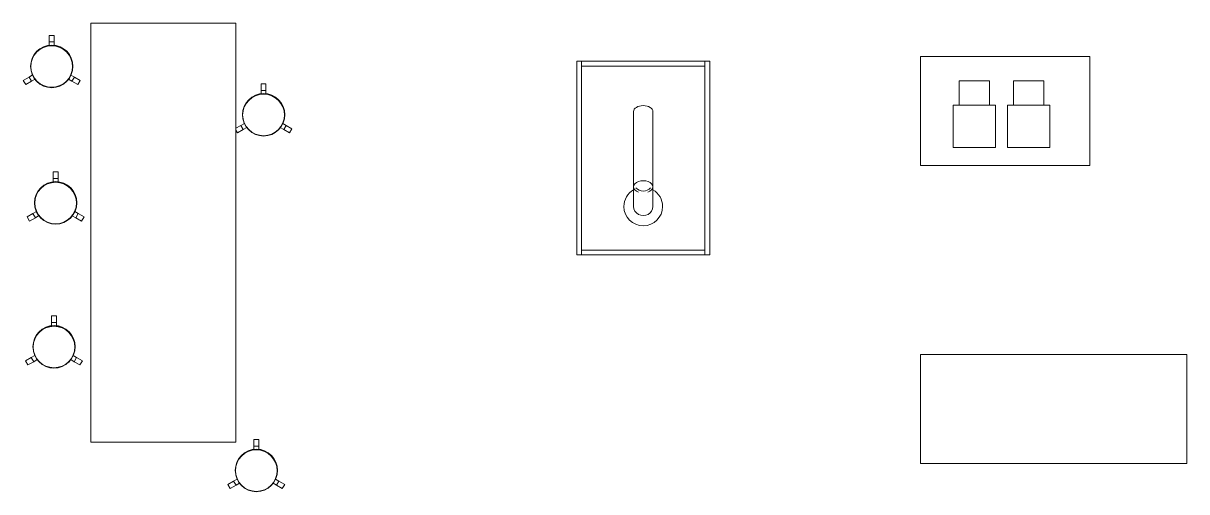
# Model space of a CAD drawing. Header units: millimetres. Extents: x -64292 to 329, y -3854 to 56761.
# Drawn here: x -28957 to -19339, y 20036 to 23908 of the extents above; entities that cross this region are included whole.
import ezdxf

# ---------------------------------------------------------------- set-up
doc = ezdxf.new("R2010")
doc.units = ezdxf.units.MM
doc.header["$MEASUREMENT"] = 0
for name, color, linetype, lineweight in [('E-ELEC-EQPM', 71, 'Continuous', 13), ('I-FURN', 30, 'Continuous', 13), ('Q-CASE', 31, 'Continuous', 13)]:
    doc.layers.add(name, color=color, linetype=linetype, lineweight=lineweight)

# ---------------------------------------------------------------- blocks, each defined once
blk = doc.blocks.new('KUKA_KR10_1100 - KUKA_KR10_1100-2586731-GA PLAN - LEVEL 11')
at = {"layer": 'E-ELEC-EQPM'}
for p, q in [((-510, 1200), (-550, 1200)), ((-550, 1200), (-550, -400)), ((510, 1200), (-510, 1200)), ((-510, 1200), (-510, 1160)), ((-510, -400), (-510, 1200)), ((-510, 1160), (510, 1160)), ((510, 1160), (510, 1200)), ((550, 1200), (510, 1200)), ((510, 1200), (510, -400)), ((550, -400), (550, 1200)), ((-80, 783.9), (-80, 162.2)), ((80, 162.2), (80, 783.9)), ((-80, 202.9), (-80, 164)), ((80, 164), (80, 202.9)), ((-80, 162.2), (-80, 0)), ((80, 0), (80, 162.2)), ((510, -360), (-510, -360)), ((-510, -360), (-510, -400)), ((510, -400), (510, -360)), ((-550, -400), (-510, -400)), ((-510, -400), (510, -400)), ((510, -400), (550, -400))]:
    blk.add_line(p, q, dxfattribs=at)
for start, end in [(120, 180), (360, 60), (180, 360)]:
    blk.add_arc((0, 0), 160, start, end, dxfattribs=at)
for centre, major_axis, ratio, start_param, end_param in [((0, 783.9), (-80, 0), 0.62932, 3.141593, 6.283185), ((0, 162.2), (80, 0), 0.62932, 0, 3.141593), ((0, 202.9), (80, 0), 0.939693, 3.045401, 3.141593), ((0, 202.9), (80, 0), 0.939693, 3.141593, 3.190534), ((0, 202.9), (80, 0), 0.939693, 0, 0.096192), ((0, 202.9), (80, 0), 0.939693, 6.234244, 6.283185), ((0, 162.2), (80, 0), 0.62932, 3.141593, 4.217956), ((0, 202.9), (80, 0), 0.939693, 3.840094, 5.584684), ((0, 162.2), (80, 0), 0.62932, 5.206822, 6.283185), ((0, 0), (-80, 0), 0.939693, 0, 3.141593)]:
    blk.add_ellipse(centre, major_axis=major_axis, ratio=ratio, start_param=start_param, end_param=end_param, dxfattribs=at)
blk = doc.blocks.new('ULTIMAKER_3DPRINTER - ULTIMAKER_3DPRINTER-2587425-GA PLAN - LEVEL 11')
at = {"layer": 'E-ELEC-EQPM'}
for p, q in [((125, 375), (-125, 375)), ((-125, 375), (-125, 175)), ((125, 175), (125, 375)), ((175, 175), (-175, 175)), ((-175, 175), (-175, -175)), ((175, -175), (175, 175)), ((-175, -175), (175, -175))]:
    blk.add_line(p, q, dxfattribs=at)
blk = doc.blocks.new('Existing Furniture_High Meeting Table-1400x900_ET7 - ET7-9894611-GA PLAN - LEVEL 11')
at = {"layer": 'I-FURN'}
for p, q in [((0, 900), (0, 0)), ((1400, 900), (0, 900)), ((1400, 0), (1400, 900)), ((0, 0), (1400, 0))]:
    blk.add_line(p, q, dxfattribs=at)
blk = doc.blocks.new('Existing Furniture_High Meeting Table-2200x900_ET6 - ET6-9893796-GA PLAN - LEVEL 11')
at = {"layer": 'I-FURN'}
for p, q in [((2200, 900), (0, 900)), ((0, 900), (0, 0)), ((2200, 0), (2200, 900)), ((0, 0), (2200, 0))]:
    blk.add_line(p, q, dxfattribs=at)
blk = doc.blocks.new('reception table - reception table-9899637-GA PLAN - LEVEL 11')
at = {"layer": 'Q-CASE'}
for p, q in [((-27199.3, 23907.9), (-28399.3, 23907.9)), ((-28399.3, 23907.9), (-28399.3, 20444.5)), ((-27199.3, 20444.5), (-27199.3, 23907.9)), ((-28399.3, 20444.5), (-27199.3, 20444.5))]:
    blk.add_line(p, q, dxfattribs=at)
blk = doc.blocks.new('Furniture_CHA-013_Stool Breakout High - CHA-013-V110-GA PLAN - LEVEL 11')
at = {"layer": 'I-FURN'}
for p, q in [((-20, 205), (-20, 259.6)), ((-20, 259.6), (20, 259.6)), ((20, 205), (-20, 205)), ((-20, 176.7), (-20, 205)), ((20, 205), (-20, 205)), ((20, 259.6), (20, 205)), ((20, 205), (20, 176.9)), ((-20, 170.6), (-20, 174.1)), ((20, 174.1), (20, 170.6)), ((-234.9, -112.5), (-187.5, -85.2)), ((-187.5, -85.2), (-157.8, -68)), ((-187.5, -85.2), (-167.5, -119.8)), ((-187.5, -85.2), (-167.5, -119.8)), ((159.1, -68.8), (187.5, -85.2)), ((167.5, -119.8), (187.5, -85.2)), ((167.5, -119.8), (187.5, -85.2)), ((187.5, -85.2), (234.9, -112.5)), ((-214.9, -147.1), (-234.9, -112.5)), ((-167.5, -119.8), (-214.9, -147.1)), ((-137.8, -102.6), (-167.5, -119.8)), ((167.5, -119.8), (138.1, -102.8)), ((214.9, -147.1), (167.5, -119.8)), ((234.9, -112.5), (214.9, -147.1))]:
    blk.add_line(p, q, dxfattribs=at)
for centre, radius, start, end in [((0.9, 3.8), 175, 360, 180), ((0, 0), 173, 360, 180), ((0.2, 3.2), 173, 0, 180), ((0.9, 3.8), 175, 180, 360), ((0, 0), 173, 180, 360), ((0.2, 3.2), 173, 180, 0)]:
    blk.add_arc(centre, radius, start, end, dxfattribs=at)
blk = doc.blocks.new('Furniture_CHA-013_Stool Breakout High - CHA-013-V111-GA PLAN - LEVEL 11')
at = {"layer": 'I-FURN'}
for p, q in [((-20, 205), (-20, 259.6)), ((-20, 259.6), (20, 259.6)), ((20, 205), (-20, 205)), ((-20, 176.7), (-20, 205)), ((20, 205), (-20, 205)), ((20, 259.6), (20, 205)), ((20, 205), (20, 176.9)), ((-20, 170.6), (-20, 174.1)), ((20, 174.1), (20, 170.6)), ((-234.9, -112.5), (-187.5, -85.2)), ((-187.5, -85.2), (-157.8, -68)), ((-187.5, -85.2), (-167.5, -119.8)), ((-187.5, -85.2), (-167.5, -119.8)), ((159.1, -68.7), (187.5, -85.2)), ((167.5, -119.8), (187.5, -85.2)), ((167.5, -119.8), (187.5, -85.2)), ((187.5, -85.2), (234.9, -112.5)), ((-214.9, -147.1), (-234.9, -112.5)), ((-167.5, -119.8), (-214.9, -147.1)), ((-137.8, -102.6), (-167.5, -119.8)), ((167.5, -119.8), (138.1, -102.8)), ((214.9, -147.1), (167.5, -119.8)), ((234.9, -112.5), (214.9, -147.1))]:
    blk.add_line(p, q, dxfattribs=at)
for centre, radius, start, end in [((0.9, 3.8), 175, 360, 180), ((0, 0), 173, 360, 180), ((0.2, 3.2), 173, 0, 180), ((0.9, 3.8), 175, 180, 360), ((0, 0), 173, 180, 360), ((0.2, 3.2), 173, 180, 0)]:
    blk.add_arc(centre, radius, start, end, dxfattribs=at)
blk = doc.blocks.new('Furniture_CHA-013_Stool Breakout High - CHA-013-V112-GA PLAN - LEVEL 11')
at = {"layer": 'I-FURN'}
for p, q in [((-20, 205), (-20, 259.6)), ((-20, 259.6), (20, 259.6)), ((20, 205), (-20, 205)), ((-20, 176.7), (-20, 205)), ((20, 205), (-20, 205)), ((20, 259.6), (20, 205)), ((20, 205), (20, 176.9)), ((-20, 170.6), (-20, 174.1)), ((20, 174.1), (20, 170.6)), ((-228.7, -108.9), (-187.5, -85.2)), ((-187.5, -85.2), (-157.8, -68)), ((-187.5, -85.2), (-167.5, -119.8)), ((-187.5, -85.2), (-167.5, -119.8)), ((159.1, -68.7), (187.5, -85.2)), ((167.5, -119.8), (187.5, -85.2)), ((167.5, -119.8), (187.5, -85.2)), ((187.5, -85.2), (234.9, -112.5)), ((-214.9, -147.1), (-228.7, -123.2)), ((-167.5, -119.8), (-214.9, -147.1)), ((-137.8, -102.6), (-167.5, -119.8)), ((167.5, -119.8), (138.1, -102.8)), ((214.9, -147.1), (167.5, -119.8)), ((234.9, -112.5), (214.9, -147.1))]:
    blk.add_line(p, q, dxfattribs=at)
for centre, radius, start, end in [((0.9, 3.8), 175, 360, 180), ((0, 0), 173, 360, 180), ((0.2, 3.2), 173, 0, 180), ((0.9, 3.8), 175, 180, 360), ((0, 0), 173, 180, 360), ((0.2, 3.2), 173, 180, 0)]:
    blk.add_arc(centre, radius, start, end, dxfattribs=at)

msp = doc.modelspace()

# ---------------------------------------------------------------- block references
at = {"layer": 'E-ELEC-EQPM'}
for name, p in [('KUKA_KR10_1100 - KUKA_KR10_1100-2586731-GA PLAN - LEVEL 11', (-23831.8, 22393.5)), ('ULTIMAKER_3DPRINTER - ULTIMAKER_3DPRINTER-2587425-GA PLAN - LEVEL 11', (-21094.7, 23056.6)), ('ULTIMAKER_3DPRINTER - ULTIMAKER_3DPRINTER-2587425-GA PLAN - LEVEL 11', (-20644.7, 23056.6))]:
    msp.add_blockref(name, p, dxfattribs=at)
at = {"layer": 'I-FURN'}
for name, p in [('Furniture_CHA-013_Stool Breakout High - CHA-013-V111-GA PLAN - LEVEL 11', (-28722.2, 23548.5)), ('Existing Furniture_High Meeting Table-1400x900_ET7 - ET7-9894611-GA PLAN - LEVEL 11', (-21538.8, 22733.5)), ('Furniture_CHA-013_Stool Breakout High - CHA-013-V112-GA PLAN - LEVEL 11', (-26970.6, 23148.5)), ('Furniture_CHA-013_Stool Breakout High - CHA-013-V110-GA PLAN - LEVEL 11', (-28689.8, 22420.3)), ('Furniture_CHA-013_Stool Breakout High - CHA-013-V111-GA PLAN - LEVEL 11', (-28703.3, 21230.4)), ('Furniture_CHA-013_Stool Breakout High - CHA-013-V111-GA PLAN - LEVEL 11', (-27030.6, 20208.5))]:
    msp.add_blockref(name, p, dxfattribs=at)
at = {"layer": 'I-FURN', "rotation": 180}
msp.add_blockref('Existing Furniture_High Meeting Table-2200x900_ET6 - ET6-9893796-GA PLAN - LEVEL 11', (-19338.8, 21170.2), dxfattribs=at)
at = {"layer": 'Q-CASE'}
msp.add_blockref('reception table - reception table-9899637-GA PLAN - LEVEL 11', (0, 0), dxfattribs=at)

doc.saveas('drawing.dxf')
